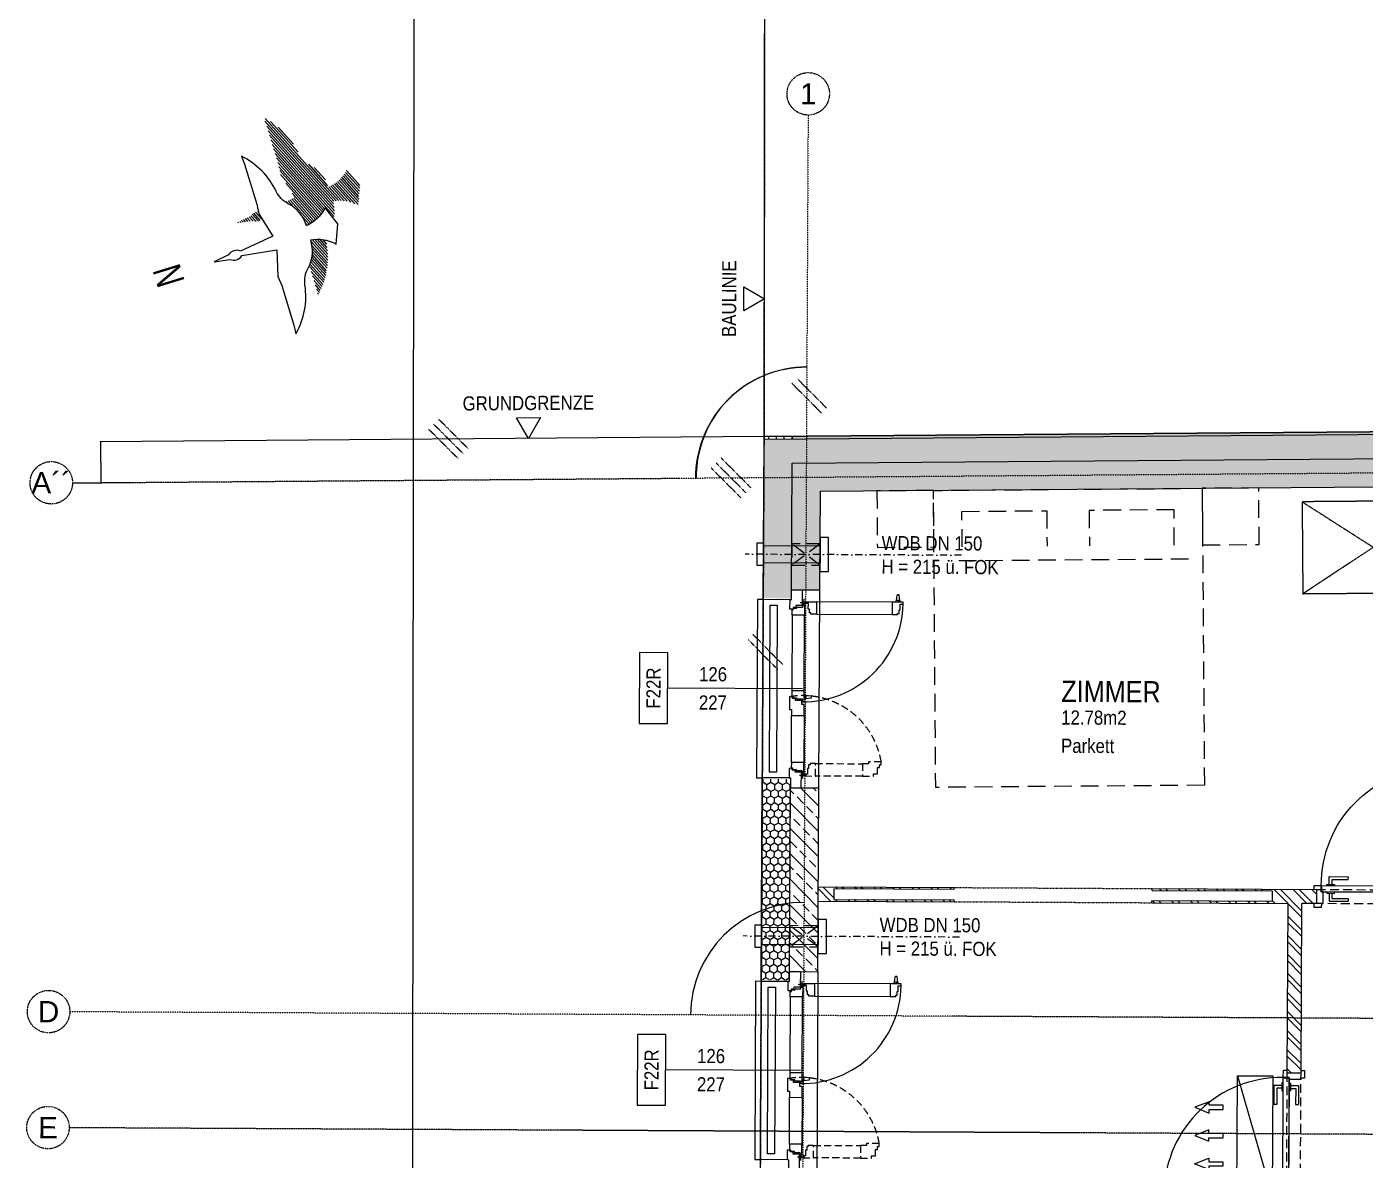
# Model space of a CAD drawing. Header units: millimetres. Extents: x -1798295 to -1733564, y -52013 to 52701.
# Drawn here: x -1798178 to -1788714, y 17172 to 25187 of the extents above; entities that cross this region are included whole.
import ezdxf
from ezdxf.enums import TextEntityAlignment as Align

# ---------------------------------------------------------------- set-up
doc = ezdxf.new("R2010")
doc.units = ezdxf.units.MM
doc.linetypes.add('HIDDEN2', pattern=[0.1875, 0.125, -0.0625])
doc.linetypes.add('STRICHPUNKT', pattern=[1, 0.5, -0.25, 0, -0.25])
for name, color, linetype in [('00_HLP---------M0', 6, 'Continuous'), ('01-BFL-G00-L03-M0', 10, 'Continuous'), ('01-TXT---------M0', 1, 'Continuous'), ('01-TXT---------PP', 1, 'Continuous'), ('01-TXT-G00-L03-M0', 1, 'Continuous'), ('02-ANS-G00-L03-M0', 8, 'Continuous'), ('02-AXO-G00-L03-M0', 8, 'STRICHPUNKT'), ('02-DIM-G00-L03-ACHSEN', 8, 'Continuous'), ('02-DIM-G00-L03-BEHÖRDE', 20, 'Continuous'), ('02-DIM-G00-L03-ROHBAU', 8, 'Continuous'), ('02-FIL-G00-L03-LILA', 223, 'Continuous'), ('02-FIL-G00-L03-ORANGE', 40, 'Continuous'), ('02-FIL-G00-L03-STB', 8, 'Continuous'), ('02-HID---------M0', 8, 'HIDDEN2'), ('02-HID-G00-L03-M0', 8, 'HIDDEN2'), ('02-TWA---------M0', 4, 'Continuous'), ('02-TWA-G00-L03-M0', 4, 'Continuous'), ('02-TWB-G00-L03-M0', 5, 'Continuous'), ('02-WDA---------M0', 8, 'Continuous'), ('02-WDA-G00-L03-M0', 8, 'Continuous'), ('02-ZWA---------M0', 2, 'Continuous'), ('02-ZWA-G00-L03-M0', 2, 'Continuous'), ('04-HLP---------M0', 8, 'HIDDEN2'), ('04-STO---------M0', 1, 'Continuous'), ('04-SYM---------EP', 8, 'Continuous'), ('04-SYM-G00-L03-EP', 8, 'Continuous'), ('04-TXT---------EP', 8, 'Continuous'), ('04-TXT-G00-L03-M0', 8, 'Continuous'), ('04-TXT-G00-L03-POS', 8, 'Continuous'), ('05-STO--------M0', 1, 'Continuous'), ('05-SYM---------M0', 8, 'Continuous'), ('05-SYM--------M0', 8, 'Continuous'), ('05-SYM-G00-L03-M0', 8, 'Continuous'), ('05-TXT---------PP', 8, 'Continuous'), ('07-SAN---------M0', 8, 'Continuous'), ('07-SAN-G00-L03-KLIMA', 8, 'Continuous'), ('07-SAN-G00-L03-M0', 8, 'Continuous'), ('07_MOB-G00-L03-M0', 6, 'HIDDEN2'), ('09-SYM-G00-L03-GEHSTEIG', 8, 'Continuous'), ('09-VER-G00-L03-GRUNDSTÜCKSGRENZE', 161, 'Continuous')]:
    doc.layers.add(name, color=color, linetype=linetype)
doc.styles.add('ARIAL', font='arial.ttf', dxfattribs={"width": 0.85})
doc.styles.add('NORM7', font='norm.shx', dxfattribs={"width": 0.65})
doc.styles.get("Standard").update_dxf_attribs({"font": 'arial.ttf'})
doc.dimstyles.new('pp chromy&schneider', dxfattribs={"dimscale": 0.005, "dimtxt": 25, "dimasz": 10, "dimexe": 0, "dimexo": 0, "dimgap": 5, "dimtad": 1, "dimdec": 1, "dimlfac": 100, "dimrnd": 0.1, "dimzin": 9, "dimdsep": 46, "dimtxsty": 'ARIAL', "dimblk": 'c&s kote', "dimcen": 0, "dimse1": 1, "dimse2": 1, "dimclrd": 8, "dimclrt": 8, "dimadec": 0, "dimazin": 0, "dimtfac": 0.75, "dimtdec": 1, "dimtix": 1, "dimtmove": 2, "dimatfit": 0, "dimldrblk": 'NONE', "dimfxl": 1, "dimtolj": 1, "dimlwd": -1, "dimarcsym": 0})
pattern_1 = [(89.70755, (-1820439.007, -33596.336), (-27.252855, 47.764726), [31.75, -63.5]), (209.70755, (-1820439.007, -33596.336), (-27.739039, -47.484027), [31.75, -63.5]), (149.70755, (-1820439.007, -33596.336), (-54.991893, 0.280699), [-63.5, 31.75])]
pattern_2 = [(134.70755, (-1820439.01, -33596.34), (-90.25976, -89.34302), []), (134.70755, (-1820438.55, -33506.53), (-90.25976, -89.34302), [63.5, -31.75])]
pattern_3 = [(134.70755, (-1820439.01, -33596.34), (-67.69482, -67.00727), []), (134.70755, (-1820438.78, -33551.44), (-67.69482, -67.00727), [])]

# ---------------------------------------------------------------- blocks, each defined once
blk = doc.blocks.new('FENSTER_140')
at = {"layer": '02-WDA---------M0'}
for points in [[(0.07, -0.2), (0.07, -0.4)], [(1.33, -0.2), (1.33, -0.4)]]:
    blk.add_lwpolyline(points, dxfattribs=at)
at = {"layer": '04-HLP---------M0', "linetype": 'Continuous'}
for p, q in [((0.0837, 0.568), (0.0737, 0.568)), ((0.0317, 0.5598), (0.0317, 0.5482)), ((0.0317, 0.554), (0.0317, 0.5496)), ((0.0717, 0.566), (0.0335, 0.5617)), ((0.0717, 0.542), (0.0335, 0.5462)), ((0.0717, 0.554), (0.0717, 0.566)), ((0.0717, 0.566), (0.0717, 0.542)), ((0.0717, 0.554), (0.0717, 0.542)), ((0.0837, 0.54), (0.0737, 0.54)), ((0.7447, -0.095), (0.749, -0.0568)), ((0.7625, -0.055), (0.751, -0.055)), ((0.7567, -0.055), (0.7523, -0.055)), ((0.7687, -0.095), (0.7645, -0.0568)), ((0.7427, -0.107), (0.7427, -0.097)), ((0.7687, -0.095), (0.7447, -0.095)), ((0.7567, -0.095), (0.7447, -0.095)), ((0.7567, -0.095), (0.7687, -0.095)), ((0.7707, -0.107), (0.7707, -0.097))]:
    blk.add_line(p, q, dxfattribs=at)
for points in [[(0.0968, 0.5891), (0.0837, 0.5891), (0.0837, 0.5121), (0.172, 0.5121), (0.172, 0.5511), (0.1633, 0.5511), (0.1633, 0.5611), (0.1377, 0.5611), (0.1377, 0.5691), (0.0968, 0.5691)], [(0.0968, -0.1007), (0.0837, -0.1007), (0.0837, -0.0237), (0.172, -0.0237), (0.172, -0.0628), (0.1633, -0.0628), (0.1633, -0.0727), (0.1377, -0.0727), (0.1377, -0.0807), (0.0968, -0.0807)]]:
    blk.add_lwpolyline(points, close=True, dxfattribs=at)
for points in [[(0.0837, 0.5121), (0.0837, -0.0237)], [(0.172, -0.0237), (0.172, 0.5121)]]:
    blk.add_lwpolyline(points, dxfattribs=at)
at = {"layer": '04-HLP---------M0', "linetype": 'HIDDEN2', "ltscale": 0.4}
for points in [[(1.3163, 0.3855), (1.2993, 0.3855), (1.2993, 0.4135), (1.2543, 0.4135), (1.2543, 0.4285), (1.2343, 0.4285), (1.2343, 0.4404), (1.2128, 0.4404), (1.2128, 0.3506), (1.228, 0.3506), (1.228, 0.3085), (1.3163, 0.3085)], [(1.3032, -0.1007), (1.3163, -0.1007), (1.3163, -0.0237), (1.228, -0.0237), (1.228, -0.0628), (1.2367, -0.0628), (1.2367, -0.0727), (1.2623, -0.0727), (1.2623, -0.0807), (1.3032, -0.0807)]]:
    blk.add_lwpolyline(points, close=True, dxfattribs=at)
for points in [[(1.228, -0.0237), (1.228, 0.3085)], [(1.3163, 0.3085), (1.3163, -0.0237)]]:
    blk.add_lwpolyline(points, dxfattribs=at)
at = {"layer": '04-HLP---------M0'}
for points in [[(0.0897, -0.138), (0.0897, -0.088)], [(1.3103, -0.138), (1.3103, -0.088)], [(0.0647, -0.113), (0.1147, -0.113)], [(1.3353, -0.113), (1.2853, -0.113)]]:
    blk.add_lwpolyline(points, dxfattribs=at)
for centre in [(0.0897, -0.113), (1.3103, -0.113)]:
    blk.add_circle(centre, 0.00474, dxfattribs=at)
at = {"layer": '04-HLP---------M0', "linetype": 'Continuous'}
for centre, radius, start, end in [((0.0737, 0.566), 0.002, 90, 180), ((0.0897, -0.113), 0.7021, 359.42303, 89.42359), ((0.0337, 0.5598), 0.002, 96.34019, 180), ((0.0337, 0.5482), 0.002, 180, 263.65981), ((0.0737, 0.542), 0.002, 180, 270), ((0.751, -0.057), 0.002, 90, 173.65981), ((0.7625, -0.057), 0.002, 6.34019, 90), ((0.7447, -0.097), 0.002, 90, 180), ((0.7687, -0.097), 0.002, 0, 90)]:
    blk.add_arc(centre, radius, start, end, dxfattribs=at)
at = {"layer": '04-HLP---------M0', "linetype": 'HIDDEN2', "ltscale": 0.4}
blk.add_arc((1.3103, -0.113), 0.5619, 99.99388, 189.99388, dxfattribs=at)
at = {"layer": '04-STO---------M0'}
for points in [[(0, -0.124), (0.11, -0.124), (0.11, -0.169), (0.125, -0.169), (0.125, -0.189), (0.1369, -0.189), (0.1369, -0.2105), (0.07, -0.2105), (0.07, -0.2), (0, -0.2)], [(0.102, -0.1201), (0.102, -0.107), (0.179, -0.107), (0.179, -0.1953), (0.14, -0.1953), (0.14, -0.1865), (0.13, -0.1865), (0.13, -0.161), (0.122, -0.161), (0.122, -0.1201)], [(0.7918, -0.1201), (0.7918, -0.107), (0.7148, -0.107), (0.7148, -0.1953), (0.7538, -0.1953), (0.7538, -0.1865), (0.7638, -0.1865), (0.7638, -0.161), (0.7718, -0.161), (0.7718, -0.1201)], [(0.8118, -0.107), (0.8118, -0.124), (0.7838, -0.124), (0.7838, -0.169), (0.7688, -0.169), (0.7688, -0.189), (0.7569, -0.189), (0.7569, -0.2105), (0.8467, -0.2105), (0.8467, -0.1953), (0.8888, -0.1953), (0.8888, -0.107)], [(1.298, -0.1201), (1.298, -0.107), (1.221, -0.107), (1.221, -0.1953), (1.26, -0.1953), (1.26, -0.1865), (1.27, -0.1865), (1.27, -0.161), (1.278, -0.161), (1.278, -0.1201)], [(1.4, -0.124), (1.29, -0.124), (1.29, -0.169), (1.275, -0.169), (1.275, -0.189), (1.2631, -0.189), (1.2631, -0.2105), (1.33, -0.2105), (1.33, -0.2), (1.4, -0.2)]]:
    blk.add_lwpolyline(points, close=True, dxfattribs=at)
at = {"layer": '04-SYM---------EP'}
for points in [[(0.7148, -0.107), (0.179, -0.107)], [(0.8888, -0.107), (1.221, -0.107)], [(0.179, -0.1953), (0.7148, -0.1953)], [(1.221, -0.1953), (0.8888, -0.1953)]]:
    blk.add_lwpolyline(points, dxfattribs=at)
blk = doc.blocks.new('04-TXT')
blk.add_line((0, 0), (0.9529, 0))
at = {"layer": '04-TXT---------EP', "color": 8, "style": 'ARIAL', "width": 0.85}
blk.add_attdef('WIDTH', text='', height=0.1, dxfattribs=at).set_placement((0.6322, 0.05), align=Align.CENTER)
blk.add_attdef('HEIGHT', text='', height=0.1, dxfattribs=at).set_placement((0.6322, -0.05), align=Align.TOP_CENTER)
blk = doc.blocks.new('01-HK3')
blk.add_lwpolyline([(0, 0), (0.0423, 0.0732), (-0.0423, 0.0732)], close=True)
at = {"color": 0, "style": 'ARIAL', "width": 0.85}
blk.add_attdef('HEIGHT', text='', height=0.05, dxfattribs=at).set_placement((0, 0.35), align=Align.TOP_CENTER)
blk = doc.blocks.new('WANDLÜFER')
at = {"layer": '02-TWA---------M0', "linetype": 'HIDDEN2', "ltscale": 0.75}
for points in [[(0.075, 0), (0.075, -0.2), (-0.075, -0.2), (-0.075, 0), (0.075, 0)], [(-0.075, 0), (0.075, -0.2)], [(0.075, 0), (-0.075, -0.2)]]:
    blk.add_lwpolyline(points, dxfattribs=at)
at = {"layer": '07-SAN---------M0', "linetype": 'STRICHPUNKT', "ltscale": 0.1}
blk.add_lwpolyline([(0, 1), (0, -0.53)], dxfattribs=at)
at = {"layer": '07-SAN---------M0'}
for points in [[(0, 0), (-0.12, 0), (-0.12, 0.06), (0.12, 0.06), (0.12, 0)], [(0.08, -0.4), (-0.08, -0.4), (-0.08, -0.445), (0.08, -0.445)]]:
    blk.add_lwpolyline(points, close=True, dxfattribs=at)
for points in [[(-0.06, 0), (-0.06, -0.4)], [(0.06, 0), (0.06, -0.4)]]:
    blk.add_lwpolyline(points, dxfattribs=at)
blk = doc.blocks.new('c&s kote')
at = {"color": 8}
for p, q in [((0, -2), (0, 2)), ((0, 2), (0, -2)), ((-2, 0), (2, 0)), ((2, 0), (-2, 0))]:
    blk.add_line(p, q, dxfattribs=at)
blk.add_circle((0, 0), 0.5, dxfattribs=at)
blk = doc.blocks.new('*D267')
at = {"layer": '02-DIM-G00-L03-ACHSEN', "color": 8, "transparency": 16777216}
blk.add_arc((-1792666.4, 22001.5), 778.1, 89.71123, 180.44033, dxfattribs=at)
at = {"layer": 'Defpoints', "color": 0, "transparency": 16777216}
for p in [(-1792653.3, 24562.6), (-1793054.9, 22675.7), (-1776835.5, 22124.1), (-1797855.1, 21961.3), (-1792767.6, 2162.9)]:
    blk.add_point(p, dxfattribs=at)
at = {"layer": '02-DIM-G00-L03-ACHSEN', "color": 8, "transparency": 16777216, "xscale": 0.05, "yscale": 0.05, "zscale": 0.05}
for p, rotation in [((-1792662.4, 22779.6), 359.7093907912024), ((-1793444.5, 21995.4), 270.4421692186414)]:
    blk.add_blockref('c&s kote', p, dxfattribs=dict(at, rotation=rotation))
at = {"layer": '02-DIM-G00-L03-ACHSEN', "color": 8, "transparency": 16777216, "insert": (-1793217.4, 22551), "char_height": 0.125, "attachment_point": 5, "rotation": 45.07578, "style": 'ARIAL'}
blk.add_mtext('\\A1;90.74°', dxfattribs=at)
blk = doc.blocks.new('_None')
blk = doc.blocks.new('*D268')
at = {"layer": '02-DIM-G00-L03-ACHSEN', "color": 8, "transparency": 16777216}
blk.add_arc((-1792755.5, 4529.5), 1076, 180.01712, 269.70489, dxfattribs=at)
at = {"layer": 'Defpoints', "color": 0, "transparency": 16777216}
for p in [(-1792653.3, 24562.6), (-1797944.1, 4528.2), (-1780355.4, 4532.6), (-1793688.2, 3992.9), (-1792767.6, 2162.9)]:
    blk.add_point(p, dxfattribs=at)
at = {"layer": '02-DIM-G00-L03-ACHSEN', "color": 8, "transparency": 16777216, "xscale": 0.05, "yscale": 0.05, "zscale": 0.05}
for p, rotation in [((-1793831.5, 4529.2), 90.01578713805407), ((-1792761, 3453.5), 359.7062187732265)]:
    blk.add_blockref('c&s kote', p, dxfattribs=dict(at, rotation=rotation))
at = {"layer": '02-DIM-G00-L03-ACHSEN', "color": 8, "transparency": 16777216, "insert": (-1793518.2, 3770.5), "char_height": 0.125, "attachment_point": 5, "rotation": 314.861, "style": 'ARIAL'}
blk.add_mtext('\\A1;89.69°', dxfattribs=at)
blk = doc.blocks.new('*D269')
at = {"layer": '02-DIM-G00-L03-ACHSEN', "color": 8, "transparency": 16777216}
blk.add_arc((-1792685.8, 18195.1), 799.5, 89.71113, 179.70397, dxfattribs=at)
at = {"layer": 'Defpoints', "color": 0, "transparency": 16777216}
for p in [(-1792653.3, 24562.6), (-1793082, 18889.5), (-1797874.2, 18221.6), (-1776856, 18114.3), (-1792767.6, 2162.9)]:
    blk.add_point(p, dxfattribs=at)
at = {"layer": '02-DIM-G00-L03-ACHSEN', "color": 8, "transparency": 16777216, "xscale": 0.05, "yscale": 0.05, "zscale": 0.05}
for p, rotation in [((-1792681.7, 18994.5), 359.709341686303), ((-1793485.3, 18199.2), 269.7057583348827)]:
    blk.add_blockref('c&s kote', p, dxfattribs=dict(at, rotation=rotation))
at = {"layer": '02-DIM-G00-L03-ACHSEN', "color": 8, "transparency": 16777216, "insert": (-1793248.3, 18763.3), "char_height": 0.125, "attachment_point": 5, "rotation": 44.70755, "style": 'ARIAL'}
blk.add_mtext('\\A1;90.00°', dxfattribs=at)
blk = doc.blocks.new('*D270')
at = {"layer": '02-DIM-G00-L03-ACHSEN', "color": 0, "lineweight": -2, "transparency": 16777216}
blk.add_line((-1792964.9, 22289.2), (-1797657.3, 22252.8), dxfattribs=at)
at = {"layer": '02-DIM-G00-L03-ACHSEN', "color": 8, "transparency": 16777216}
blk.add_line((-1797657.3, 22252.7), (-1797655.1, 21962.9), dxfattribs=at)
at = {"layer": 'Defpoints', "color": 0, "transparency": 16777216}
for p in [(-1792964.9, 22289.2), (-1797655.1, 21962.8), (-1792962.7, 21999.2)]:
    blk.add_point(p, dxfattribs=at)
at = {"layer": '02-DIM-G00-L03-ACHSEN', "color": 8, "transparency": 16777216, "xscale": 0.05, "yscale": 0.05, "zscale": 0.05}
for p, rotation in [((-1797657.3, 22252.8), 90.44401000647832), ((-1797655.1, 21962.8), 270.4440100064783)]:
    blk.add_blockref('c&s kote', p, dxfattribs=dict(at, rotation=rotation))
at = {"layer": '02-DIM-G00-L03-ACHSEN', "color": 8, "transparency": 16777216, "insert": (-1797656.1, 22107.8), "char_height": 0.125, "attachment_point": 5, "rotation": 270.44401, "style": 'ARIAL'}
blk.add_mtext('\\A1;29000', dxfattribs=at)
blk = doc.blocks.new('*D281')
at = {"layer": '02-DIM-G00-L03-ROHBAU', "color": 8, "transparency": 16777216}
blk.add_arc((-1792666.4, 21995.7), 783.2, 89.71121, 180.37637, dxfattribs=at)
at = {"layer": 'Defpoints', "color": 0, "transparency": 16777216}
for p in [(-1792653.3, 24562.6), (-1793057.2, 22674.4), (-1774835.6, 22113.9), (-1797855.1, 21961.3), (-1792767.6, 2162.9)]:
    blk.add_point(p, dxfattribs=at)
at = {"layer": '02-DIM-G00-L03-ROHBAU', "color": 8, "transparency": 16777216, "xscale": 0.05, "yscale": 0.05, "zscale": 0.05}
for p, rotation in [((-1792662.4, 22778.8), 359.7093790118503), ((-1793449.5, 21990.5), 270.3781986254408)]:
    blk.add_blockref('c&s kote', p, dxfattribs=dict(at, rotation=rotation))
at = {"layer": '02-DIM-G00-L03-ROHBAU', "color": 8, "transparency": 16777216, "insert": (-1793220.7, 22549.1), "char_height": 0.125, "attachment_point": 5, "rotation": 45.04379, "style": 'ARIAL'}
blk.add_mtext('\\A1;91°', dxfattribs=at)
blk = doc.blocks.new('*D282')
at = {"layer": '02-DIM-G00-L03-ROHBAU', "color": 8, "transparency": 16777216}
blk.add_arc((-1792685.8, 18195.1), 799.5, 89.71113, 179.70397, dxfattribs=at)
at = {"layer": 'Defpoints', "color": 0, "transparency": 16777216}
for p in [(-1792653.3, 24562.6), (-1793082, 18889.5), (-1797874.2, 18221.6), (-1774856, 18104.1), (-1792767.6, 2162.9)]:
    blk.add_point(p, dxfattribs=at)
at = {"layer": '02-DIM-G00-L03-ROHBAU', "color": 8, "transparency": 16777216, "xscale": 0.05, "yscale": 0.05, "zscale": 0.05}
for p, rotation in [((-1792681.7, 18994.5), 359.7093416863025), ((-1793485.3, 18199.2), 269.7057583348218)]:
    blk.add_blockref('c&s kote', p, dxfattribs=dict(at, rotation=rotation))
at = {"layer": '02-DIM-G00-L03-ROHBAU', "color": 8, "transparency": 16777216, "insert": (-1793248.3, 18763.3), "char_height": 0.125, "attachment_point": 5, "rotation": 44.70755, "style": 'ARIAL'}
blk.add_mtext('\\A1;90°', dxfattribs=at)
blk = doc.blocks.new('*X74')
at = {"color": 0}
for p, q in [((18.51, 8.999), (18.515, 9.005)), ((18.516, 8.97), (18.528, 8.982)), ((18.522, 8.94), (18.54, 8.959)), ((18.527, 8.911), (18.553, 8.936)), ((18.533, 8.881), (18.566, 8.914)), ((18.536, 8.778), (18.606, 8.848)), ((18.539, 8.852), (18.578, 8.891)), ((18.539, 8.816), (18.591, 8.868)), ((18.542, 8.749), (18.626, 8.833)), ((18.554, 8.725), (18.642, 8.813)), ((18.569, 8.705), (18.654, 8.79)), ((18.655, 8.755), (18.661, 8.762)), ((18.653, 7.799), (19.461, 8.607)), ((18.688, 7.799), (19.517, 8.628)), ((18.725, 7.801), (19.573, 8.648)), ((18.745, 7.926), (19.405, 8.587)), ((18.767, 7.807), (19.629, 8.669)), ((18.814, 7.819), (19.685, 8.69)), ((18.848, 7.817), (19.741, 8.71)), ((18.854, 7.788), (19.803, 8.737)), ((18.858, 7.756), (19.838, 8.736)), ((19.436, 8.299), (19.802, 8.665)), ((18.618, 8.011), (19.038, 8.431)), ((18.637, 7.995), (19.145, 8.503)), ((18.656, 7.979), (19.192, 8.515)), ((18.677, 7.964), (19.24, 8.528)), ((18.699, 7.951), (19.293, 8.545)), ((18.721, 7.938), (19.349, 8.566)), ((18.785, 8.391), (18.808, 8.413)), ((19.535, 8.363), (19.738, 8.566)), ((18.553, 8.088), (18.832, 8.367)), ((18.568, 8.067), (18.845, 8.344)), ((18.583, 8.048), (18.857, 8.321)), ((18.6, 8.029), (18.917, 8.345)), ((18.742, 8.312), (18.82, 8.39)), ((18.526, 8.132), (18.55, 8.155)), ((18.539, 8.109), (18.629, 8.199)), ((19.037, 7.9), (19.293, 8.156)), ((19.107, 7.935), (19.256, 8.084)), ((17.667, 7.945), (17.679, 7.956)), ((17.691, 7.933), (17.73, 7.972)), ((17.716, 7.923), (17.782, 7.989)), ((17.741, 7.913), (17.838, 8.01)), ((17.767, 7.903), (17.894, 8.03)), ((17.794, 7.894), (17.95, 8.051)), ((17.821, 7.886), (18.006, 8.071)), ((17.849, 7.879), (18.041, 8.071)), ((17.877, 7.872), (18.069, 8.063)), ((17.907, 7.866), (18.097, 8.057)), ((17.937, 7.861), (18.128, 8.052)), ((17.968, 7.857), (18.161, 8.049)), ((18, 7.853), (18.196, 8.049)), ((18.033, 7.851), (18.234, 8.052)), ((18.068, 7.85), (18.276, 8.059)), ((18.103, 7.85), (18.325, 8.072)), ((18.14, 7.852), (18.35, 8.061)), ((18.179, 7.855), (18.355, 8.031)), ((18.219, 7.86), (18.358, 7.999)), ((18.262, 7.867), (18.359, 7.965)), ((18.304, 7.875), (18.358, 7.928)), ((18.342, 7.877), (18.352, 7.887)), ((18.82, 7.506), (19.097, 7.783)), ((18.829, 7.55), (19.08, 7.802)), ((18.845, 7.602), (19.064, 7.821)), ((18.854, 7.646), (19.05, 7.842)), ((18.854, 7.505), (19.114, 7.765)), ((18.858, 7.686), (19.036, 7.864)), ((18.859, 7.722), (19.023, 7.886)), ((18.889, 7.504), (19.133, 7.748)), ((18.923, 7.503), (19.152, 7.732)), ((18.957, 7.502), (19.173, 7.717)), ((18.992, 7.501), (19.194, 7.703)), ((19.026, 7.5), (19.216, 7.69)), ((19.061, 7.499), (19.24, 7.679))]:
    blk.add_line(p, q, dxfattribs=at)
blk = doc.blocks.new('nordente')
blk.add_line((-0.464, -0.529), (-0.461, -0.54))
blk.add_lwpolyline([(0.89, 0.003), (0.671, 0.036, 0.372109), (0.492, 0.036), (-0.006, 0.104), (0.091, 0.466), (0.077, 0.605), (0.077, 1.193), (0.084, 1.315, 0.167923), (-0.239, 0.696, -0.165355), (-0.351, 0.48, 0.21005), (-0.504, 0.107, -0.179114), (-0.831, 0.271), (-0.938, 0.003), (-0.831, -0.265, -0.179114), (-0.504, -0.102, 0.21005), (-0.351, -0.474, -0.165355), (-0.239, -0.69, 0.167923), (0.084, -1.309), (0.077, -1.188), (0.077, -0.599), (0.091, -0.46), (-0.006, -0.098), (0.492, -0.031, 0.372109), (0.671, -0.031)], format="xyb", close=True)
at = {"xscale": 1.124999999999997, "yscale": 1.124999999999997, "zscale": 1.124999999999997, "rotation": 249.7859252661306}
blk.add_blockref('*X74', (-1.902, 22.615), dxfattribs=at)
at = {"style": 'NORM7', "width": 0.75}
blk.add_text('N', height=0.394, rotation=270, dxfattribs=at).set_placement((1.368, 0.003), align=Align.CENTER)
blk = doc.blocks.new('türachse&qualität')
at = {"layer": '05-SYM---------M0'}
blk.add_line((-0.4, 0), (-0.4, 0), dxfattribs=at)
at = {"layer": '05-TXT---------PP'}
blk.add_lwpolyline([(-0.5, -0.25), (-0.5, 0.25), (-0.7, 0.25), (-0.7, -0.25)], close=True, dxfattribs=at)
at = {"layer": '05-TXT---------PP', "color": 8, "style": 'ARIAL', "text_generation_flag": 6, "width": 0.85}
blk.add_attdef('POS.NR.', text='', height=0.1, rotation=270, dxfattribs=at).set_placement((-0.6529, -0.0112), align=Align.TOP_CENTER)
blk = doc.blocks.new('TÜR-80_10er-WAND')
at = {"layer": '00_HLP---------M0'}
blk.add_lwpolyline([(0.4115, -0.025), (-0.4115, -0.025), (-0.4115, -0.025), (-0.4115, 0.017), (0.4115, 0.017)], close=True, dxfattribs=at)
for points in [[(0.4, 0.017), (-0.4, 0.017)], [(-0.375, 0.017), (-0.375, 0.027), (-0.32, 0.027), (-0.32, 0.017)], [(-0.3575, 0.027), (-0.3575, 0.083), (-0.2225, 0.083)], [(-0.3375, 0.027), (-0.3375, 0.063), (-0.2225, 0.063)], [(-0.2225, 0.063), (-0.2225, 0.083)], [(-0.375, -0.025), (-0.375, -0.035), (-0.32, -0.035), (-0.32, -0.025)], [(-0.3575, -0.035), (-0.3575, -0.091), (-0.2225, -0.091)], [(-0.3375, -0.035), (-0.3375, -0.071), (-0.2225, -0.071)], [(-0.2225, -0.071), (-0.2225, -0.091)]]:
    blk.add_lwpolyline(points, dxfattribs=at)
at = {"layer": '02-HID---------M0', "ltscale": 0.5}
for points in [[(0.445, 0.1), (-0.445, 0.1)], [(-0.445, 0), (0.445, 0)]]:
    blk.add_lwpolyline(points, dxfattribs=at)
at = {"layer": '02-ZWA---------M0'}
for points in [[(-0.445, 0.1), (-0.445, 0)], [(0.445, 0.1), (0.445, 0)]]:
    blk.add_lwpolyline(points, dxfattribs=at)
at = {"layer": '05-STO--------M0'}
for points in [[(-0.465, 0.1), (-0.465, 0.125), (-0.41, 0.125), (-0.41, 0.1), (-0.4, 0.1), (-0.4, 0.017), (-0.415, 0.017), (-0.415, -0.025), (-0.465, -0.025), (-0.465, 0)], [(0.465, 0.1), (0.465, 0.125), (0.41, 0.125), (0.41, 0.1), (0.4, 0.1), (0.4, 0.017), (0.415, 0.017), (0.415, -0.025), (0.465, -0.025), (0.465, 0)]]:
    blk.add_lwpolyline(points, dxfattribs=at)
at = {"layer": '05-SYM---------M0'}
for points in [[(0.352, -0.8085), (0.296, -0.8085), (0.296, -0.6735)], [(0.316, -0.6735), (0.296, -0.6735)], [(0.352, -0.7885), (0.316, -0.7885), (0.316, -0.6735)], [(0.414, -0.8085), (0.47, -0.8085), (0.47, -0.6735)], [(0.414, -0.7885), (0.45, -0.7885), (0.45, -0.6735)], [(0.45, -0.6735), (0.47, -0.6735)], [(0.362, -0.826), (0.352, -0.826), (0.352, -0.771), (0.362, -0.771)], [(0.404, -0.826), (0.414, -0.826), (0.414, -0.771), (0.404, -0.771)]]:
    blk.add_lwpolyline(points, dxfattribs=at)
at = {"layer": '05-SYM--------M0'}
blk.add_lwpolyline([(0.404, -0.0395), (0.404, -0.8625), (0.404, -0.8625), (0.362, -0.8625), (0.362, -0.0395)], close=True, dxfattribs=at)
for points in [[(0.41, -0.036), (0.42, -0.036)], [(0.415, -0.031), (0.415, -0.041)]]:
    blk.add_lwpolyline(points, dxfattribs=at)
blk.add_circle((0.415, -0.036), 0.01, dxfattribs=at)
blk.add_arc((0.415, -0.036), 0.8282, 176.33088, 266.33088, dxfattribs=at)
blk = doc.blocks.new('BETT')
for points in [[(0, 0.95), (-0.4, 0.95), (-0.4, 1.35), (0, 1.35)], [(0, -1.35), (-0.4, -1.35), (-0.4, -0.95), (0, -0.95)]]:
    blk.add_lwpolyline(points, close=True)
at = {"flags": 128}
blk.add_lwpolyline([(-2.1, 0.95), (-2.1, -0.95), (0, -0.95), (0, 0.95)], close=True, dxfattribs=at)
for points in [[(-0.5, 0.85), (-0.5, -0.85)], [(-0.4, 0.75), (-0.15, 0.75), (-0.15, 0.15), (-0.4, 0.15)], [(-0.4, -0.75), (-0.15, -0.75), (-0.15, -0.15), (-0.4, -0.15)]]:
    blk.add_lwpolyline(points)
blk = doc.blocks.new('01-SQM')
at = {"layer": '01-TXT---------M0', "color": 1, "style": 'ARIAL', "width": 0.85}
blk.add_attdef('ROOM', (0, 0), '', height=0.15, dxfattribs=at)
blk.add_attdef('AREA', text='', height=0.1, dxfattribs=at).set_placement((0, -0.06), align=Align.TOP_LEFT)
at = {"layer": '01-TXT---------PP', "color": 1, "style": 'ARIAL', "width": 0.85}
blk.add_attdef('NR', text='', height=0.15, dxfattribs=at).set_placement((-0.1173, 0), align=Align.RIGHT)
blk.add_attdef('FLOOR', text='', height=0.1, dxfattribs=at).set_placement((0, -0.26), align=Align.TOP_LEFT)
blk = doc.blocks.new('KLIMAGERÄT')
for points in [[(-0.425, 0), (0.425, 0), (0.425, -0.25), (-0.425, -0.25), (-0.425, 0)], [(-0.215, -0.35), (-0.215, -0.45), (-0.24, -0.45), (-0.2, -0.55), (-0.2, -0.55), (-0.16, -0.45), (-0.185, -0.45), (-0.185, -0.35), (-0.215, -0.35)], [(-0.015, -0.35), (-0.015, -0.45), (-0.04, -0.45), (0, -0.55), (0, -0.55), (0.04, -0.45), (0.015, -0.45), (0.015, -0.35), (-0.015, -0.35)], [(0.215, -0.35), (0.215, -0.45), (0.24, -0.45), (0.2, -0.55), (0.2, -0.55), (0.16, -0.45), (0.185, -0.45), (0.185, -0.35), (0.215, -0.35)]]:
    blk.add_lwpolyline(points, close=True)
blk.add_lwpolyline([(-0.425, -0.25), (0.425, 0)])

msp = doc.modelspace()

# ---------------------------------------------------------------- hatches: boundary and pattern name
at = {"layer": '02-FIL-G00-L03-LILA', "true_color": 0x636466}
h = msp.add_hatch(dxfattribs=at)
h.set_pattern_fill('HONEY', color=251, scale=10, angle=197.04654197, style=0)
h.set_pattern_definition(pattern_1)
h.paths.add_polyline_path([(-1781165.2475, 22190.5973), (-1781170.3036, 21200.0419), (-1781170.6098, 21140.0427), (-1780970.6124, 21139.0219), (-1780964.3692, 22362.1591), (-1792965.0002, 22269.1591), (-1792970.7302, 21146.5792), (-1792770.7328, 21145.5584), (-1792770.4265, 21205.5576), (-1792765.8575, 22100.6973)])
h = msp.add_hatch(dxfattribs=at)
h.set_pattern_fill('HONEY', color=251, scale=10, angle=197.04654197, style=0)
h.set_pattern_definition(pattern_1)
h.paths.add_polyline_path([(-1781164.3797, 22360.6091), (-1781164.2776, 22380.6105), (-1792764.8876, 22290.7105), (-1792764.9897, 22270.7091)])
h = msp.add_hatch(dxfattribs=at)
h.set_pattern_fill('HONEY', color=251, scale=10, angle=197.04654197, style=0)
h.set_pattern_definition(pattern_1)
h.paths.add_polyline_path([(-1792965.0002, 22269.1591), (-1792964.8981, 22289.1605), (-1792764.8876, 22290.7105), (-1792764.9897, 22270.7091)])
h = msp.add_hatch(dxfattribs=at)
h.set_pattern_fill('HONEY', color=251, scale=10, angle=197.04654197, style=0)
h.set_pattern_definition(pattern_1)
h.paths.add_polyline_path([(-1792777.5724, 19805.5759), (-1792777.2661, 19865.5751), (-1792977.2635, 19866.5959), (-1792984.5115, 18446.6144), (-1792784.5141, 18445.5936), (-1792784.2078, 18505.5928)])
at = {"layer": '02-FIL-G00-L03-ORANGE', "true_color": 0x636466}
h = msp.add_hatch(dxfattribs=at)
h.set_pattern_fill('ANSI32', color=251, scale=10, angle=197.04654197, style=0)
h.set_pattern_definition(pattern_3)
h.paths.add_polyline_path([(-1792581.1479, 19104.5641), (-1792581.6583, 19004.5654), (-1791621.6708, 18999.6654), (-1791621.607, 19012.1652), (-1792471.596, 19016.5038), (-1792471.2132, 19091.5028), (-1791621.2242, 19087.1643), (-1791621.1604, 19099.6641)])
h = msp.add_hatch(dxfattribs=at)
h.set_pattern_fill('ANSI32', color=251, scale=10, angle=197.04654197, style=0)
h.set_pattern_definition(pattern_3)
h.paths.add_polyline_path([(-1789056.1938, 19086.5718), (-1790221.1787, 19092.5182), (-1790221.2425, 19080.0184), (-1789371.2535, 19075.6798), (-1789371.6364, 19000.6808), (-1790221.6253, 19005.0194), (-1790221.6891, 18992.5195), (-1789261.7016, 18987.6195), (-1789267.8266, 17787.6351), (-1789167.8279, 17787.1247), (-1789161.7029, 18987.1091), (-1789056.7043, 18986.5732)])
at = {"layer": '02-FIL-G00-L03-STB', "true_color": 0x636466}
h = msp.add_hatch(dxfattribs=at)
h.set_pattern_fill('ANSI33', color=251, scale=20, angle=197.04654197, style=0)
h.set_pattern_definition(pattern_2)
h.paths.add_polyline_path([(-1781165.2475, 22190.5973), (-1792765.8575, 22100.6973), (-1792770.4265, 21205.5576), (-1792690.4276, 21205.1493), (-1792570.4291, 21204.5368), (-1792566.8679, 21902.2334), (-1781366.2789, 21989.0334), (-1781370.301, 21201.0628), (-1781170.3036, 21200.0419)])
h = msp.add_hatch(dxfattribs=at)
h.set_pattern_fill('ANSI33', color=251, scale=20, angle=197.04654197, style=0)
h.set_pattern_definition(pattern_2)
h.paths.add_polyline_path([(-1792577.575, 19804.555), (-1792777.5724, 19805.5759), (-1792784.2078, 18505.5928), (-1792704.2089, 18505.1845), (-1792584.2104, 18504.5719)])

# ---------------------------------------------------------------- linework, layer by layer
at = {"layer": '01-BFL-G00-L03-M0', "color": 251, "linetype": 'HIDDEN2', "ltscale": 3, "true_color": 0x636466}
msp.add_lwpolyline([(-1792925.2966, 52700.848), (-1792964.7288, 22419.1604), (-1792964.8981, 22289.1605), (-1793057.1879, 4208.2255), (-1793146.6675, -28487.2083)], dxfattribs=at)
at = {"layer": '02-ANS-G00-L03-M0', "color": 251, "true_color": 0x636466}
for points in [[(-1792970.7812, 21136.5794), (-1793010.7807, 21136.7835), (-1793017.212, 19876.7999), (-1792977.2125, 19876.5958)], [(-1792984.5625, 18436.6145), (-1793024.562, 18436.8187), (-1793030.9933, 17176.8351), (-1792990.9938, 17176.6309)]]:
    msp.add_lwpolyline(points, dxfattribs=at)
for points in [[(-1792870.9867, 21096.0695), (-1792877.0096, 19916.0848), (-1792927.009, 19916.34), (-1792920.986, 21096.3247)], [(-1792884.768, 18396.1046), (-1792890.7909, 17216.12), (-1792940.7903, 17216.3752), (-1792934.7673, 18396.3598)]]:
    msp.add_lwpolyline(points, close=True, dxfattribs=at)
at = {"layer": '02-AXO-G00-L03-M0', "color": 251, "true_color": 0x636466}
for points in [[(-1792653.29, 24562.598), (-1792767.6239, 2162.8898)], [(-1792557.9857, 22453.9456), (-1792769.0322, 22667.1576)], [(-1792522.4504, 22489.12), (-1792733.4969, 22702.3321)], [(-1795125.2127, 22130.4496), (-1795337.3447, 22342.5817)], [(-1795089.8573, 22165.805), (-1795301.9894, 22377.937)], [(-1795054.502, 22201.1603), (-1795266.634, 22413.2923)], [(-1797855.1361, 21961.2545), (-1776835.5303, 22124.1478)], [(-1793127.5073, 21855.9223), (-1793339.6394, 22068.0544)], [(-1793092.152, 21891.2777), (-1793304.284, 22103.4097)], [(-1793056.7967, 21926.633), (-1793268.9287, 22138.765)], [(-1792867.2479, 20640.1119), (-1793078.2944, 20853.3239)], [(-1792831.7126, 20675.2863), (-1793042.7591, 20888.4983)], [(-1776855.9976, 18114.287), (-1797874.2244, 18221.5695)], [(-1776860.1831, 17294.2977), (-1797878.4098, 17401.5802)]]:
    msp.add_lwpolyline(points, dxfattribs=at)
for centre in [(-1792652.5244, 24712.596), (-1798005.1341, 21962.0201), (-1798024.2225, 18222.3351), (-1798028.4079, 17402.3458)]:
    msp.add_circle(centre, 150, dxfattribs=at)
at = {"layer": '02-HID-G00-L03-M0', "color": 251, "true_color": 0x636466}
for points in [[(-1792577.575, 19804.555), (-1792570.4291, 21204.5368)], [(-1792584.2104, 18504.5719), (-1792591.3561, 17104.6194)]]:
    msp.add_lwpolyline(points, dxfattribs=at)
at = {"layer": '02-HID-G00-L03-M0', "color": 251, "ltscale": 0.5, "true_color": 0x636466}
for points in [[(-1792977.2125, 19876.5958), (-1792970.7812, 21136.5794)], [(-1791621.1604, 19099.6641), (-1790221.1787, 19092.5182)], [(-1791621.6708, 18999.6654), (-1790221.6891, 18992.5195)], [(-1792990.9938, 17176.6309), (-1792984.5625, 18436.6145)]]:
    msp.add_lwpolyline(points, dxfattribs=at)
at = {"layer": '02-TWA-G00-L03-M0', "color": 251, "true_color": 0x636466}
for points in [[(-1792765.8575, 22100.6973), (-1781165.2475, 22190.5973)], [(-1792770.4265, 21205.5576), (-1792765.8575, 22100.6973)], [(-1792566.8679, 21902.2334), (-1781366.2789, 21989.0334)], [(-1792570.4291, 21204.5368), (-1792566.8679, 21902.2334)], [(-1792770.4265, 21205.5576), (-1792570.4291, 21204.5368)], [(-1792784.2078, 18505.5928), (-1792777.5724, 19805.5759)], [(-1792777.5724, 19805.5759), (-1792577.575, 19804.555)], [(-1792584.2104, 18504.5719), (-1792577.575, 19804.555)], [(-1792784.2078, 18505.5928), (-1792584.2104, 18504.5719)]]:
    msp.add_lwpolyline(points, dxfattribs=at)
at = {"layer": '02-TWB-G00-L03-M0', "color": 251, "true_color": 0x636466}
msp.add_lwpolyline([(-1777860.727, 42969.4739), (-1777839.5426, 40580.7396), (-1776172.0558, 40600.4256), (-1776147.7072, 37689.6857), (-1777805.6334, 37672.9311), (-1777763.7641, 33135.8785), (-1776105.8379, 33152.633), (-1776140.2668, 26407.5024), (-1777982.9626, 26397.4886), (-1777969.782, 22404.0005), (-1792964.8981, 22289.1605), (-1792925.2966, 52700.848)], dxfattribs=at)
at = {"layer": '02-WDA-G00-L03-M0', "color": 251, "true_color": 0x636466}
for points in [[(-1780964.3692, 22362.1591), (-1792965.0002, 22269.1591)], [(-1792970.7812, 21136.5794), (-1792965.0002, 22269.1591)], [(-1792984.5625, 18436.6145), (-1792977.2125, 19876.5958)], [(-1791902.1353, 14991.0447), (-1793002.1209, 14996.6593), (-1792990.9938, 17176.6309)]]:
    msp.add_lwpolyline(points, dxfattribs=at)
msp.add_lwpolyline([(-1792965.0002, 22269.1591), (-1792964.8981, 22289.1605), (-1792764.8876, 22290.7105), (-1792764.9897, 22270.7091)], close=True, dxfattribs=at)
at = {"layer": '02-ZWA-G00-L03-M0', "color": 251, "true_color": 0x636466}
for p, q in [((-1792581.1479, 19104.5641), (-1791621.1604, 19099.6641)), ((-1790221.1787, 19092.5182), (-1789056.1938, 19086.5718))]:
    msp.add_line(p, q, dxfattribs=at)
for points in [[(-1791621.2242, 19087.1643), (-1792471.2132, 19091.5028), (-1792471.596, 19016.5038), (-1791621.607, 19012.1652)], [(-1791621.2242, 19087.1643), (-1791621.1604, 19099.6641)], [(-1790221.2425, 19080.0184), (-1789371.2535, 19075.6798), (-1789371.6364, 19000.6808), (-1790221.6253, 19005.0194)], [(-1790221.2425, 19080.0184), (-1790221.1787, 19092.5182)], [(-1792581.6583, 19004.5654), (-1791621.6708, 18999.6654)], [(-1791621.6708, 18999.6654), (-1791621.607, 19012.1652)], [(-1790221.6891, 18992.5195), (-1790221.6253, 19005.0194)], [(-1790221.6891, 18992.5195), (-1789261.7016, 18987.6195)], [(-1789261.7016, 18987.6195), (-1789267.8266, 17787.6351)], [(-1789167.8279, 17787.1247), (-1789161.7029, 18987.1091)], [(-1789056.7043, 18986.5732), (-1789161.7029, 18987.1091)]]:
    msp.add_lwpolyline(points, dxfattribs=at)
at = {"layer": '07_MOB-G00-L03-M0', "color": 251, "true_color": 0x636466}
msp.add_lwpolyline([(-1788160.097, 21835.7059), (-1789160.0667, 21827.9177), (-1789155.0044, 21177.9375), (-1788155.0347, 21185.7256)], close=True, dxfattribs=at)
for points in [[(-1789160.0667, 21827.9177), (-1788155.0347, 21185.7256)], [(-1789155.0044, 21177.9375), (-1788160.097, 21835.7059)]]:
    msp.add_lwpolyline(points, dxfattribs=at)
at = {"layer": '09-SYM-G00-L03-GEHSTEIG', "color": 251, "true_color": 0x636466}
msp.add_lwpolyline([(-1795542.9153, -30424.7512), (-1795491.2017, -14524.6111), (-1795460.7028, 4251.05), (-1795444.2022, 22276.814), (-1795416.0019, 37370.8875)], dxfattribs=at)
at = {"layer": '09-VER-G00-L03-GRUNDSTÜCKSGRENZE', "color": 251, "true_color": 0x636466}
msp.add_lwpolyline([(-1738443.3362, -26015.1962), (-1749606.4063, -25887.8999), (-1766101.6008, -25684.4748), (-1766009.1343, 4259.5436), (-1792927.1881, 4208.4721), (-1793057.1833, 4209.1356), (-1792974.6592, 20376.8239), (-1792964.8981, 22289.1605), (-1777971.1258, 22405.3561), (-1755608.3691, 22460.8982), (-1755726.0561, 4278.4007), (-1755591.8376, 4279.3082), (-1738443.3386, 4311.844)], close=True, dxfattribs=at)

# ---------------------------------------------------------------- block references
at = {"layer": '01-TXT-G00-L03-M0', "color": 251, "true_color": 0x636466, "xscale": 999.9999999999995, "yscale": 999.9999999999995, "zscale": 999.9999999999995, "rotation": 359.707550010688}
msp.add_blockref('01-SQM', (-1790862.9492, 20412.6867), dxfattribs=at).add_auto_attribs({'ROOM': 'ZIMMER', 'AREA': '12.78m2', 'FLOOR': 'Parkett'})
at = {"layer": '02-ANS-G00-L03-M0', "color": 251, "true_color": 0x636466, "xscale": 499.9999999999998, "yscale": 499.9999999999998, "zscale": 499.9999999999998, "rotation": 197.0465419682703}
msp.add_blockref('nordente', (-1796427.4156, 23657.4498), dxfattribs=at)
at = {"layer": '02-DIM-G00-L03-ACHSEN', "color": 251, "true_color": 0x636466}
ref = msp.add_blockref('01-HK3', (-1794629.6065, 22276.2597), dxfattribs=dict(at, xscale=-2000.000000016163, yscale=2000.000000025193, zscale=2000, rotation=0.4440099976365899))
ref.add_attrib('HEIGHT', 'GRUNDGRENZE', dxfattribs={"layer": '0', "color": 0, "extrusion": (0, 0, -1), "height": 100, "rotation": 359.55599, "style": 'ARIAL', "text_generation_flag": 2, "width": 0.85}).set_placement((1794631.9313, 22576.2507), align=Align.TOP_CENTER)
at = {"layer": '02-DIM-G00-L03-BEHÖRDE', "color": 251, "true_color": 0x636466}
ref = msp.add_blockref('01-HK3', (-1792961.7775, 23262.7547), dxfattribs=dict(at, xscale=-2000.000000016163, yscale=2000.000000025193, zscale=2000, rotation=89.70754999760162))
ref.add_attrib('HEIGHT', 'BAULINIE', dxfattribs={"layer": '0', "color": 0, "extrusion": (0, 0, -1), "height": 100, "rotation": 270.29245, "style": 'ARIAL', "text_generation_flag": 2, "width": 0.85}).set_placement((1793261.7736, 23264.286), align=Align.TOP_CENTER)
at = {"layer": '04-SYM-G00-L03-EP', "color": 251, "true_color": 0x636466, "xscale": 999.9999999999995, "yscale": 999.9999999999995, "zscale": 999.9999999999995, "rotation": 269.7075499936341}
for p in [(-1792570.4291, 21204.5368), (-1792584.2104, 18504.5719)]:
    msp.add_blockref('FENSTER_140', p, dxfattribs=at)
at = {"layer": '04-TXT-G00-L03-M0', "color": 251, "true_color": 0x636466}
ref = msp.add_blockref('04-TXT', (-1792694.0005, 20505.1584), dxfattribs=dict(at, xscale=-999.9999999999995, yscale=999.9999999999995, zscale=999.9999999999995, rotation=359.7075500147785))
ref.add_attrib('WIDTH', '126', dxfattribs={"layer": '04-TXT---------EP', "color": 8, "extrusion": (0, 0, -1), "height": 100, "rotation": 0.29244998, "style": 'ARIAL', "text_generation_flag": 2, "width": 0.85}).set_placement((1793325.9004, 20558.3844), align=Align.CENTER)
ref.add_attrib('HEIGHT', '227', dxfattribs={"layer": '04-TXT---------EP', "color": 8, "extrusion": (0, 0, -1), "height": 100, "rotation": 0.29244998, "style": 'ARIAL', "text_generation_flag": 2, "width": 0.85}).set_placement((1793326.4109, 20458.3857), align=Align.TOP_CENTER)
ref = msp.add_blockref('04-TXT', (-1792707.7818, 17805.1936), dxfattribs=dict(at, xscale=-999.9999999999995, yscale=999.9999999999995, zscale=999.9999999999995, rotation=359.7075500147785))
ref.add_attrib('WIDTH', '126', dxfattribs={"layer": '04-TXT---------EP', "color": 8, "extrusion": (0, 0, -1), "height": 100, "rotation": 0.29244998, "style": 'ARIAL', "text_generation_flag": 2, "width": 0.85}).set_placement((1793339.6818, 17858.4196), align=Align.CENTER)
ref.add_attrib('HEIGHT', '227', dxfattribs={"layer": '04-TXT---------EP', "color": 8, "extrusion": (0, 0, -1), "height": 100, "rotation": 0.29244998, "style": 'ARIAL', "text_generation_flag": 2, "width": 0.85}).set_placement((1793340.1922, 17758.4209), align=Align.TOP_CENTER)
at = {"layer": '04-TXT-G00-L03-POS', "color": 251, "true_color": 0x636466}
ref = msp.add_blockref('türachse&qualität', (-1793146.9205, 20507.4701), dxfattribs=dict(at, xscale=999.9999999999995, yscale=999.9999999999995, zscale=999.9999999999995, rotation=359.7075333291509))
ref.add_attrib('POS.NR.', 'F22R', dxfattribs={"layer": '05-TXT---------PP', "color": 8, "height": 100, "rotation": 269.70753332, "style": 'ARIAL', "text_generation_flag": 6, "width": 0.85}).set_placement((-1793746.9127, 20510.5328), align=Align.MIDDLE_CENTER)
ref = msp.add_blockref('türachse&qualität', (-1793160.7019, 17807.5053), dxfattribs=dict(at, xscale=999.9999999999995, yscale=999.9999999999995, zscale=999.9999999999995, rotation=359.7075333291509))
ref.add_attrib('POS.NR.', 'F22R', dxfattribs={"layer": '05-TXT---------PP', "color": 8, "height": 100, "rotation": 269.70753332, "style": 'ARIAL', "text_generation_flag": 6, "width": 0.85}).set_placement((-1793760.6941, 17810.568), align=Align.MIDDLE_CENTER)
at = {"layer": '05-SYM-G00-L03-M0', "color": 251, "true_color": 0x636466, "yscale": 999.9999999999995, "zscale": 999.9999999999995}
for p, xscale, rotation in [((-1788611.1996, 19084.3005), -999.9999999999995, 179.7075502518813), ((-1789270.098, 17342.6409), 999.9999999999995, 269.7075498023045)]:
    msp.add_blockref('TÜR-80_10er-WAND', p, dxfattribs=dict(at, xscale=xscale, rotation=rotation))
at = {"layer": '07-SAN-G00-L03-KLIMA', "color": 251, "true_color": 0x636466, "xscale": 999.9999999999995, "yscale": 999.9999999999995, "zscale": 999.9999999999995, "rotation": 269.7075500148372}
msp.add_blockref('KLIMAGERÄT', (-1789369.3211, 17343.1474), dxfattribs=at)
at = {"layer": '07-SAN-G00-L03-M0', "color": 251, "true_color": 0x636466, "xscale": -999.9999999999995, "yscale": 999.9999999999995, "zscale": 999.9999999999995, "rotation": 269.7075499999649}
for p in [(-1792569.1531, 21454.5335), (-1792582.9344, 18754.5687)]:
    msp.add_blockref('WANDLÜFER', p, dxfattribs=at)
at = {"layer": '07_MOB-G00-L03-M0', "color": 251, "true_color": 0x636466, "xscale": -999.9999999999995, "yscale": 999.9999999999995, "zscale": 999.9999999999995, "rotation": 270.4440099893318}
msp.add_blockref('BETT', (-1790816.9217, 21915.5118), dxfattribs=at)

# ---------------------------------------------------------------- texts
at = {"layer": '02-AXO-G00-L03-M0', "color": 251, "true_color": 0x636466, "char_height": 150, "width": 246.7, "attachment_point": 5}
for s, insert, rotation in [('{\\fArial|b0|i0|c0|p34;1}', (-1792652.5244, 24712.596), 359.70750069), ('{\\fArial|b0|i0|c0|p34;A´´}', (-1798005.1341, 21962.0201), 359.7075044), ('{\\fArial|b0|i0|c0|p34;D}', (-1798024.2225, 18222.3351), 359.70755001), ('{\\fArial|b0|i0|c0|p34;E}', (-1798028.4079, 17402.3458), 359.70755001)]:
    msp.add_mtext(s, dxfattribs=dict(at, insert=insert, rotation=rotation))
at = {"layer": '07-SAN-G00-L03-M0', "color": 251, "true_color": 0x636466, "char_height": 100, "width": 1538, "attachment_point": 4, "rotation": 359.70755002, "style": 'ARIAL'}
for insert in [(-1792134.1586, 21452.3132), (-1792147.9399, 18752.3484)]:
    msp.add_mtext('WDB DN 150\\PH = 215 ü. FOK', dxfattribs=dict(at, insert=insert))

# ---------------------------------------------------------------- dimensions: what is measured, and where the dimension line sits
at = {"layer": '02-DIM-G00-L03-ACHSEN', "color": 251, "true_color": 0x636466}
for base, line1, line2, picture, middle in [((-1793688.2005, 3992.905), ((-1792653.29, 24562.598), (-1792767.6239, 2162.8898)), ((-1797944.1191, 4528.1603), (-1780355.3668, 4532.5979)), '*D268', (-1793518.1628, 3770.542)), ((-1793081.9882, 18889.4807), ((-1776855.9976, 18114.287), (-1797874.2244, 18221.5695)), ((-1792653.29, 24562.598), (-1792767.6239, 2162.8898)), '*D269', (-1793248.2731, 18763.3396)), ((-1793054.8827, 22675.6774), ((-1797855.1361, 21961.2545), (-1776835.5303, 22124.1478)), ((-1792653.29, 24562.598), (-1792767.6239, 2162.8898)), '*D267', (-1793217.3845, 22551.0315))]:
    dim = msp.add_angular_dim_2l(base=base, line1=line1, line2=line2, dimstyle='pp chromy&schneider', override={"dimzin": 8, "dimadec": 2}, dxfattribs=at)
    dim.commit()
    dim.dimension.update_dxf_attribs({"geometry": picture, "text_midpoint": middle})
dim = msp.add_aligned_dim(p1=(-1792964.8981, 22289.1605), p2=(-1792962.6508, 21999.1692), distance=-4692.5776, dimstyle='pp chromy&schneider', override={"dimzin": 8, "dimse1": 0}, dxfattribs=at)
dim.commit()
dim.dimension.update_dxf_attribs({"geometry": '*D270', "text_midpoint": (-1797656.1223, 22107.8011)})
at = {"layer": '02-DIM-G00-L03-ROHBAU', "color": 251, "true_color": 0x636466}
for base, line1, picture, middle in [((-1793081.9882, 18889.4807), ((-1774856.0237, 18104.0786), (-1797874.2244, 18221.5695)), '*D282', (-1793248.2731, 18763.3396)), ((-1793057.1619, 22674.3703), ((-1797855.1361, 21961.2545), (-1774835.5563, 22113.9394)), '*D281', (-1793220.6535, 22549.0852))]:
    dim = msp.add_angular_dim_2l(base=base, line1=line1, line2=((-1792653.29, 24562.598), (-1792767.6239, 2162.8898)), dimstyle='pp chromy&schneider', override={"dimzin": 8}, dxfattribs=at)
    dim.commit()
    dim.dimension.update_dxf_attribs({"geometry": picture, "text_midpoint": middle})

doc.saveas('drawing.dxf')
